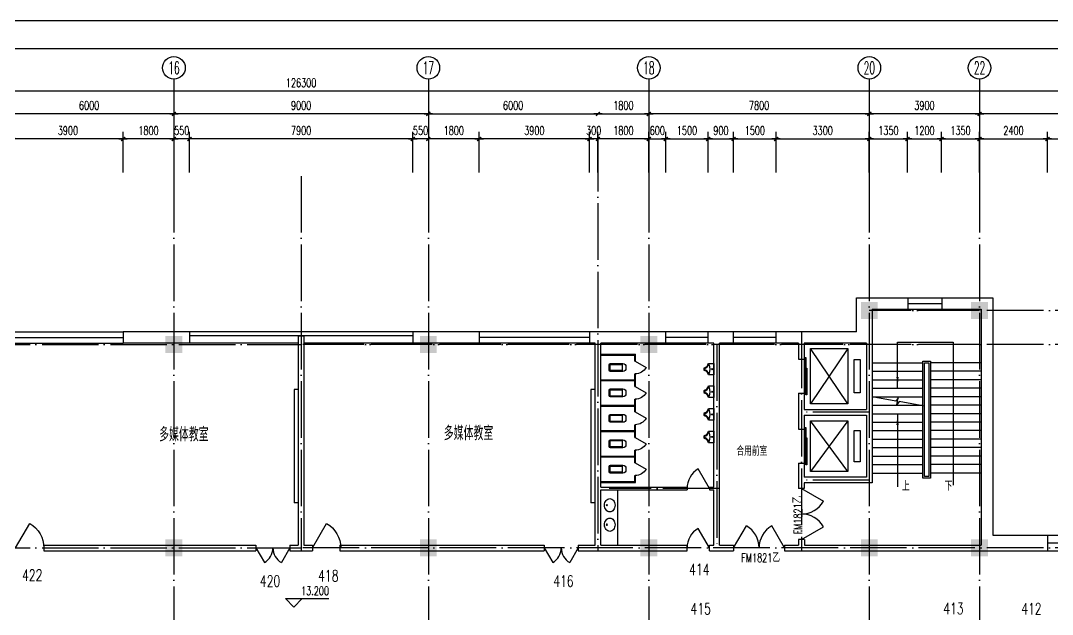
# Model space of a CAD drawing. Extents: x 165127 to 1058185, y 60808 to 144908.
# Drawn here: x 782672 to 819170, y 123903 to 144908 of the extents above; entities that cross this region are included whole.
import ezdxf
from ezdxf.enums import TextEntityAlignment as Align

# ---------------------------------------------------------------- set-up
doc = ezdxf.new("R2010")
doc.units = 0
doc.header["$LTSCALE"] = 1000
doc.linetypes.add('DOTE', pattern=[2.42, 2, -0.2, 0.02, -0.2])
doc.layers.get('0').update_dxf_attribs({"linetype": 'CONTINUOUS'})
doc.layers.get('DEFPOINTS').update_dxf_attribs({"linetype": 'CONTINUOUS'})
for name, color, linetype in [('AXIS', 3, 'CONTINUOUS'), ('AXIS_TEXT', 7, 'CONTINUOUS'), ('COLUMN', 7, 'CONTINUOUS'), ('DOTE', 1, 'DOTE'), ('LVTRY', 6, 'CONTINUOUS'), ('LVTRY_WINDOW', 7, 'CONTINUOUS'), ('PUB_DIM', 3, 'CONTINUOUS'), ('PUB_TEXT', 7, 'CONTINUOUS'), ('STAIR', 3, 'CONTINUOUS'), ('WALL', 255, 'CONTINUOUS'), ('WINDOW', 2, 'CONTINUOUS'), ('WINDOW_TEXT', 7, 'CONTINUOUS'), ('面积注记', 7, 'CONTINUOUS')]:
    doc.layers.add(name, color=color, linetype=linetype)
doc.styles.add('_HZTXT', font='romans.shx', dxfattribs={"width": 0.7, "bigfont": 'z.shx'})
doc.styles.add('COMPLEX', font='COMPLEX')
doc.styles.add('DIM_FONT', font='SIMPLEX.shx', dxfattribs={"width": 0.7})
doc.styles.add('SIMPLEX', font='SIMPLEX.SHX')
doc.dimstyles.new('AXIS', dxfattribs={"dimtxt": 300, "dimasz": 1, "dimexe": 250, "dimexo": 300, "dimgap": 150, "dimtad": 1, "dimdec": 0, "dimdsep": 46, "dimtxsty": 'DIM_FONT', "dimblk": '_DIMX', "dimcen": 2.5, "dimse1": 1, "dimse2": 1, "dimclrt": 7, "dimadec": 0, "dimazin": 0, "dimtfac": 1, "dimtdec": 0, "dimtix": 1, "dimtmove": 2, "dimatfit": 3, "dimldrblk": '_DIMX', "dimfxl": 1, "dimarcsym": 0})
doc.dimstyles.new('DIMA', dxfattribs={"dimtxt": 300, "dimasz": 1, "dimexe": 250, "dimexo": 300, "dimgap": 150, "dimtad": 1, "dimdec": 0, "dimdsep": 46, "dimtxsty": 'DIM_FONT', "dimblk": '_DIMX', "dimcen": 2.5, "dimse1": 1, "dimclrt": 7, "dimadec": 0, "dimazin": 0, "dimtfac": 1, "dimtdec": 0, "dimtix": 1, "dimtmove": 2, "dimatfit": 3, "dimldrblk": '_DIMX', "dimfxl": 1, "dimarcsym": 0})
doc.dimstyles.new('DIMB', dxfattribs={"dimtxt": 300, "dimasz": 1, "dimexe": 250, "dimexo": 300, "dimgap": 150, "dimtad": 1, "dimdec": 0, "dimdsep": 46, "dimtxsty": 'DIM_FONT', "dimblk": '_DIMX', "dimcen": 2.5, "dimse2": 1, "dimclrt": 7, "dimadec": 0, "dimazin": 0, "dimtfac": 1, "dimtdec": 0, "dimtix": 1, "dimtmove": 2, "dimatfit": 3, "dimldrblk": '_DIMX', "dimfxl": 1, "dimarcsym": 0})
doc.dimstyles.new('DIMN', dxfattribs={"dimtxt": 300, "dimasz": 1, "dimexe": 250, "dimexo": 300, "dimgap": 150, "dimtad": 1, "dimdec": 0, "dimdsep": 46, "dimtxsty": 'DIM_FONT', "dimblk": '_DIMX', "dimcen": 2.5, "dimclrt": 7, "dimadec": 0, "dimazin": 0, "dimtfac": 1, "dimtdec": 0, "dimtix": 1, "dimtmove": 2, "dimatfit": 3, "dimldrblk": '_DIMX', "dimfxl": 1, "dimarcsym": 0})

# ---------------------------------------------------------------- blocks, each defined once
blk = doc.blocks.new('_DBLK')
blk.add_line((-0.5, 0), (0, -0.866))
blk.add_arc((-0.5, 0), 1, 300, 0)
at = {"layer": 'WINDOW_TEXT', "style": 'SIMPLEX', "flags": 9}
blk.add_attdef('A', text='', height=1, dxfattribs=at).set_placement((0, 1.5), align=Align.MIDDLE)
blk = doc.blocks.new('_FZH')
blk.add_solid([(-0.5, -0.5), (0.5, -0.5), (-0.5, 0.5), (0.5, 0.5)])
blk = doc.blocks.new('_LV8')
for p, q in [((-205, 0), (205, 0)), ((-205, -191), (-205, 0)), ((205, 0), (205, -191))]:
    blk.add_line(p, q)
blk.add_circle((0, -60), 20)
for centre, radius, start, end in [((-243, -391), 203, 19.2639, 79.2894), ((-152, -175), 10, 114.1084, 248.1394), ((5, -526), 395, 66.6675, 114.1084), ((-243, -401), 233, 19.2639, 68.1394), ((0, -306), 54, 199.2639, 269.7777), ((0, -316), 24, 199.2639, 269.4998), ((0, -306), 54, 270.2223, 340.7361), ((0, -316), 24, 270.5002, 340.7361), ((243, -401), 233, 110.4941, 160.7361), ((243, -391), 203, 100.7106, 160.7361), ((158, -173), 10, 290.4941, 66.6675)]:
    blk.add_arc(centre, radius, start, end)
blk = doc.blocks.new('_LV6')
for p, q in [((-140, -340), (-140, -780)), ((-110, -340), (-110, -770)), ((100, -300), (-100, -300)), ((100, -330), (-100, -330)), ((110, -770), (110, -340)), ((140, -780), (140, -340)), ((140, -770), (-140, -770)), ((-30, -890), (30, -890))]:
    blk.add_line(p, q)
for centre, radius, start, end in [((-100, -340), 40, 90, 180), ((-100, -340), 10, 90, 180), ((100, -340), 40, 0, 90), ((100, -340), 10, 0, 90), ((-30, -780), 110, 180, 270), ((30, -780), 110, 270, 0)]:
    blk.add_arc(centre, radius, start, end)
blk = doc.blocks.new('_LV4')
blk.add_lwpolyline([(0, -520, 0.078966), (92, -505, 0.088152), (166, -466, 0.105269), (218, -403, 0.121685), (235, -335, 0.121685), (218, -267, 0.105269), (166, -204, 0.088152), (92, -165, 0.078966), (0, -150, 0.078966), (-92, -165, 0.088152), (-166, -204, 0.105269), (-218, -267, 0.121685), (-235, -335, 0.121685), (-218, -403, 0.105269), (-166, -466, 0.088152), (-92, -505, 0.078966)], format="xyb", close=True)
blk.add_circle((0, -230), 20)
blk = doc.blocks.new('_DBLK1')
for p, q in [((-0.5, 0), (-0.25, -0.433)), ((0.5, 0), (0.25, -0.433))]:
    blk.add_line(p, q)
for centre, start, end in [((-0.5, 0), 300, 0), ((0.5, 0), 180, 240)]:
    blk.add_arc(centre, 0.5, start, end)
at = {"layer": 'WINDOW_TEXT', "style": 'SIMPLEX', "flags": 9}
blk.add_attdef('A', text='', height=1, dxfattribs=at).set_placement((0, 1.5), align=Align.MIDDLE)
blk = doc.blocks.new('_LIFTD')
for points in [[(-0.548, -0.602), (-0.548, -0.774), (0.241, -0.774), (0.241, -0.602), (-0.548, -0.602)], [(-0.241, -0.784), (-0.241, -0.955), (0.548, -0.955), (0.548, -0.784), (-0.241, -0.784)]]:
    blk.add_lwpolyline(points)
blk = doc.blocks.new('A$C34131D43')
at = {"color": 243}
blk.add_line((0, 84100), (160900, 84100), dxfattribs=at)
at = {"color": 244}
blk.add_line((159900, 83100), (2500, 83100), dxfattribs=at)
blk = doc.blocks.new('_AXISO')
blk.add_circle((0, 0), 0.5)
at = {"layer": 'AXIS_TEXT', "style": 'COMPLEX', "width": 1.041667}
blk.add_attdef('A', text='', height=0.56, dxfattribs=at).set_placement((-0.25, -0.28), (0.25, -0.28), align=Align.FIT)
blk = doc.blocks.new('_DIMX')
blk.add_line((-150, 0), (150, 0))
at = {"const_width": 50}
blk.add_lwpolyline([(-70, -70), (70, 70)], dxfattribs=at)
blk = doc.blocks.new('*D891')
at = {"color": 0, "linetype": 'ByBlock'}
blk.add_line((629022, 141608), (621224, 141608), dxfattribs=at)
at = {"layer": 'DEFPOINTS', "color": 0, "linetype": 'ByBlock'}
for p in [(621223, 141608), (621223, 139408), (629023, 139408)]:
    blk.add_point(p, dxfattribs=at)
at = {"color": 0, "linetype": 'ByBlock', "rotation": 180}
blk.add_blockref('_DIMX', (621223, 141608), dxfattribs=at)
at = {"color": 0, "linetype": 'ByBlock'}
blk.add_blockref('_DIMX', (629023, 141608), dxfattribs=at)
at = {"color": 7, "linetype": 'ByBlock', "insert": (625123, 141908), "char_height": 300, "attachment_point": 5, "style": 'DIM_FONT'}
blk.add_mtext('7800', dxfattribs=at)
blk = doc.blocks.new('*D892')
at = {"color": 0, "linetype": 'ByBlock'}
blk.add_line((621222, 141608), (617324, 141608), dxfattribs=at)
at = {"layer": 'DEFPOINTS', "color": 0, "linetype": 'ByBlock'}
for p in [(617323, 141608), (617323, 139408), (621223, 139408)]:
    blk.add_point(p, dxfattribs=at)
at = {"color": 0, "linetype": 'ByBlock', "rotation": 180}
blk.add_blockref('_DIMX', (617323, 141608), dxfattribs=at)
at = {"color": 0, "linetype": 'ByBlock'}
blk.add_blockref('_DIMX', (621223, 141608), dxfattribs=at)
at = {"color": 7, "linetype": 'ByBlock', "insert": (619273, 141908), "char_height": 300, "attachment_point": 5, "style": 'DIM_FONT'}
blk.add_mtext('3900', dxfattribs=at)
blk = doc.blocks.new('*D893')
at = {"color": 0, "linetype": 'ByBlock'}
blk.add_line((617322, 141608), (609524, 141608), dxfattribs=at)
at = {"layer": 'DEFPOINTS', "color": 0, "linetype": 'ByBlock'}
for p in [(609523, 141608), (609523, 139408), (617323, 139408)]:
    blk.add_point(p, dxfattribs=at)
at = {"color": 0, "linetype": 'ByBlock', "rotation": 180}
blk.add_blockref('_DIMX', (609523, 141608), dxfattribs=at)
at = {"color": 0, "linetype": 'ByBlock'}
blk.add_blockref('_DIMX', (617323, 141608), dxfattribs=at)
at = {"color": 7, "linetype": 'ByBlock', "insert": (613423, 141908), "char_height": 300, "attachment_point": 5, "style": 'DIM_FONT'}
blk.add_mtext('7800', dxfattribs=at)
blk = doc.blocks.new('*D894')
at = {"color": 0, "linetype": 'ByBlock'}
blk.add_line((601722, 141608), (592724, 141608), dxfattribs=at)
at = {"layer": 'DEFPOINTS', "color": 0, "linetype": 'ByBlock'}
for p in [(592723, 141608), (592723, 139408), (601723, 139408)]:
    blk.add_point(p, dxfattribs=at)
at = {"color": 0, "linetype": 'ByBlock', "rotation": 180}
blk.add_blockref('_DIMX', (592723, 141608), dxfattribs=at)
at = {"color": 0, "linetype": 'ByBlock'}
blk.add_blockref('_DIMX', (601723, 141608), dxfattribs=at)
at = {"color": 7, "linetype": 'ByBlock', "insert": (597223, 141908), "char_height": 300, "attachment_point": 5, "style": 'DIM_FONT'}
blk.add_mtext('9000', dxfattribs=at)
blk = doc.blocks.new('*D895')
at = {"color": 0, "linetype": 'ByBlock'}
blk.add_line((592722, 141608), (586724, 141608), dxfattribs=at)
at = {"layer": 'DEFPOINTS', "color": 0, "linetype": 'ByBlock'}
for p in [(586723, 141608), (586723, 139408), (592723, 139408)]:
    blk.add_point(p, dxfattribs=at)
at = {"color": 0, "linetype": 'ByBlock', "rotation": 180}
blk.add_blockref('_DIMX', (586723, 141608), dxfattribs=at)
at = {"color": 0, "linetype": 'ByBlock'}
blk.add_blockref('_DIMX', (592723, 141608), dxfattribs=at)
at = {"color": 7, "linetype": 'ByBlock', "insert": (589723, 141908), "char_height": 300, "attachment_point": 5, "style": 'DIM_FONT'}
blk.add_mtext('6000', dxfattribs=at)
blk = doc.blocks.new('*D904')
at = {"color": 0, "linetype": 'ByBlock'}
for p, q in [((534073, 139708), (534073, 142658)), ((660372, 142408), (534074, 142408)), ((660373, 139708), (660373, 142658))]:
    blk.add_line(p, q, dxfattribs=at)
at = {"layer": 'DEFPOINTS', "color": 0, "linetype": 'ByBlock'}
for p in [(534073, 142408), (534073, 139408), (660373, 139408)]:
    blk.add_point(p, dxfattribs=at)
at = {"color": 0, "linetype": 'ByBlock', "rotation": 180}
blk.add_blockref('_DIMX', (534073, 142408), dxfattribs=at)
at = {"color": 0, "linetype": 'ByBlock'}
blk.add_blockref('_DIMX', (660373, 142408), dxfattribs=at)
at = {"color": 7, "linetype": 'ByBlock', "insert": (597223, 142708), "char_height": 300, "attachment_point": 5, "style": 'DIM_FONT'}
blk.add_mtext('126300', dxfattribs=at)
blk = doc.blocks.new('*D985')
at = {"color": 0, "linetype": 'ByBlock'}
blk.add_line((601724, 141608), (607722, 141608), dxfattribs=at)
at = {"layer": 'DEFPOINTS', "color": 0, "linetype": 'ByBlock'}
for p in [(607723, 141608), (601723, 139408), (607723, 139408)]:
    blk.add_point(p, dxfattribs=at)
at = {"color": 0, "linetype": 'ByBlock', "rotation": 180}
blk.add_blockref('_DIMX', (601723, 141608), dxfattribs=at)
at = {"color": 0, "linetype": 'ByBlock'}
blk.add_blockref('_DIMX', (607723, 141608), dxfattribs=at)
at = {"color": 7, "linetype": 'ByBlock', "insert": (604723, 141908), "char_height": 300, "attachment_point": 5, "style": 'DIM_FONT'}
blk.add_mtext('6000', dxfattribs=at)
blk = doc.blocks.new('*D986')
at = {"color": 0, "linetype": 'ByBlock'}
blk.add_line((607724, 141608), (609522, 141608), dxfattribs=at)
at = {"layer": 'DEFPOINTS', "color": 0, "linetype": 'ByBlock'}
for p in [(609523, 141608), (607723, 139408), (609523, 139408)]:
    blk.add_point(p, dxfattribs=at)
at = {"color": 0, "linetype": 'ByBlock', "rotation": 180}
blk.add_blockref('_DIMX', (607723, 141608), dxfattribs=at)
at = {"color": 0, "linetype": 'ByBlock'}
blk.add_blockref('_DIMX', (609523, 141608), dxfattribs=at)
at = {"color": 7, "linetype": 'ByBlock', "insert": (608623, 141908), "char_height": 300, "attachment_point": 5, "style": 'DIM_FONT'}
blk.add_mtext('1800', dxfattribs=at)
blk = doc.blocks.new('*D987')
at = {"color": 0, "linetype": 'ByBlock'}
for p, q in [((609523, 139530), (609523, 140971)), ((609522, 140721), (607724, 140721))]:
    blk.add_line(p, q, dxfattribs=at)
at = {"layer": 'DEFPOINTS', "color": 0, "linetype": 'ByBlock'}
for p in [(607723, 140721), (607723, 139230), (609523, 139230)]:
    blk.add_point(p, dxfattribs=at)
at = {"color": 0, "linetype": 'ByBlock', "rotation": 180}
blk.add_blockref('_DIMX', (607723, 140721), dxfattribs=at)
at = {"color": 0, "linetype": 'ByBlock'}
blk.add_blockref('_DIMX', (609523, 140721), dxfattribs=at)
at = {"color": 7, "linetype": 'ByBlock', "insert": (608623, 141021), "char_height": 300, "attachment_point": 5, "style": 'DIM_FONT'}
blk.add_mtext('1800', dxfattribs=at)
blk = doc.blocks.new('*D988')
at = {"color": 0, "linetype": 'ByBlock'}
for p, q in [((610123, 139530), (610123, 140971)), ((611623, 139530), (611623, 140971)), ((610124, 140721), (611622, 140721))]:
    blk.add_line(p, q, dxfattribs=at)
at = {"layer": 'DEFPOINTS', "color": 0, "linetype": 'ByBlock'}
for p in [(611623, 140721), (610123, 139230), (611623, 139230)]:
    blk.add_point(p, dxfattribs=at)
at = {"color": 0, "linetype": 'ByBlock', "rotation": 180}
blk.add_blockref('_DIMX', (610123, 140721), dxfattribs=at)
at = {"color": 0, "linetype": 'ByBlock'}
blk.add_blockref('_DIMX', (611623, 140721), dxfattribs=at)
at = {"color": 7, "linetype": 'ByBlock', "insert": (610873, 141021), "char_height": 300, "attachment_point": 5, "style": 'DIM_FONT'}
blk.add_mtext('1500', dxfattribs=at)
blk = doc.blocks.new('*D989')
at = {"color": 0, "linetype": 'ByBlock'}
for p, q in [((611623, 139530), (611623, 140971)), ((612523, 139530), (612523, 140971)), ((611624, 140721), (612522, 140721))]:
    blk.add_line(p, q, dxfattribs=at)
at = {"layer": 'DEFPOINTS', "color": 0, "linetype": 'ByBlock'}
for p in [(612523, 140721), (611623, 139230), (612523, 139230)]:
    blk.add_point(p, dxfattribs=at)
at = {"color": 0, "linetype": 'ByBlock', "rotation": 180}
blk.add_blockref('_DIMX', (611623, 140721), dxfattribs=at)
at = {"color": 0, "linetype": 'ByBlock'}
blk.add_blockref('_DIMX', (612523, 140721), dxfattribs=at)
at = {"color": 7, "linetype": 'ByBlock', "insert": (612073, 141021), "char_height": 300, "attachment_point": 5, "style": 'DIM_FONT'}
blk.add_mtext('900', dxfattribs=at)
blk = doc.blocks.new('*D990')
at = {"color": 0, "linetype": 'ByBlock'}
for p, q in [((612523, 139530), (612523, 140971)), ((614023, 139530), (614023, 140971)), ((612524, 140721), (614022, 140721))]:
    blk.add_line(p, q, dxfattribs=at)
at = {"layer": 'DEFPOINTS', "color": 0, "linetype": 'ByBlock'}
for p in [(614023, 140721), (612523, 139230), (614023, 139230)]:
    blk.add_point(p, dxfattribs=at)
at = {"color": 0, "linetype": 'ByBlock', "rotation": 180}
blk.add_blockref('_DIMX', (612523, 140721), dxfattribs=at)
at = {"color": 0, "linetype": 'ByBlock'}
blk.add_blockref('_DIMX', (614023, 140721), dxfattribs=at)
at = {"color": 7, "linetype": 'ByBlock', "insert": (613273, 141021), "char_height": 300, "attachment_point": 5, "style": 'DIM_FONT'}
blk.add_mtext('1500', dxfattribs=at)
blk = doc.blocks.new('*D991')
at = {"color": 0, "linetype": 'ByBlock'}
for p, q in [((614023, 139530), (614023, 140971)), ((617323, 139530), (617323, 140971)), ((614024, 140721), (617322, 140721))]:
    blk.add_line(p, q, dxfattribs=at)
at = {"layer": 'DEFPOINTS', "color": 0, "linetype": 'ByBlock'}
for p in [(617323, 140721), (614023, 139230), (617323, 139230)]:
    blk.add_point(p, dxfattribs=at)
at = {"color": 0, "linetype": 'ByBlock', "rotation": 180}
blk.add_blockref('_DIMX', (614023, 140721), dxfattribs=at)
at = {"color": 0, "linetype": 'ByBlock'}
blk.add_blockref('_DIMX', (617323, 140721), dxfattribs=at)
at = {"color": 7, "linetype": 'ByBlock', "insert": (615673, 141021), "char_height": 300, "attachment_point": 5, "style": 'DIM_FONT'}
blk.add_mtext('3300', dxfattribs=at)
blk = doc.blocks.new('*D992')
at = {"color": 0, "linetype": 'ByBlock'}
for p, q in [((617323, 139530), (617323, 140971)), ((618673, 139530), (618673, 140971)), ((617324, 140721), (618672, 140721))]:
    blk.add_line(p, q, dxfattribs=at)
at = {"layer": 'DEFPOINTS', "color": 0, "linetype": 'ByBlock'}
for p in [(618673, 140721), (617323, 139230), (618673, 139230)]:
    blk.add_point(p, dxfattribs=at)
at = {"color": 0, "linetype": 'ByBlock', "rotation": 180}
blk.add_blockref('_DIMX', (617323, 140721), dxfattribs=at)
at = {"color": 0, "linetype": 'ByBlock'}
blk.add_blockref('_DIMX', (618673, 140721), dxfattribs=at)
at = {"color": 7, "linetype": 'ByBlock', "insert": (617998, 141021), "char_height": 300, "attachment_point": 5, "style": 'DIM_FONT'}
blk.add_mtext('1350', dxfattribs=at)
blk = doc.blocks.new('*D993')
at = {"color": 0, "linetype": 'ByBlock'}
for p, q in [((618673, 139530), (618673, 140971)), ((619873, 139530), (619873, 140971)), ((618674, 140721), (619872, 140721))]:
    blk.add_line(p, q, dxfattribs=at)
at = {"layer": 'DEFPOINTS', "color": 0, "linetype": 'ByBlock'}
for p in [(619873, 140721), (618673, 139230), (619873, 139230)]:
    blk.add_point(p, dxfattribs=at)
at = {"color": 0, "linetype": 'ByBlock', "rotation": 180}
blk.add_blockref('_DIMX', (618673, 140721), dxfattribs=at)
at = {"color": 0, "linetype": 'ByBlock'}
blk.add_blockref('_DIMX', (619873, 140721), dxfattribs=at)
at = {"color": 7, "linetype": 'ByBlock', "insert": (619273, 141021), "char_height": 300, "attachment_point": 5, "style": 'DIM_FONT'}
blk.add_mtext('1200', dxfattribs=at)
blk = doc.blocks.new('*D994')
at = {"color": 0, "linetype": 'ByBlock'}
for p, q in [((619873, 139530), (619873, 140971)), ((621223, 139530), (621223, 140971)), ((619874, 140721), (621222, 140721))]:
    blk.add_line(p, q, dxfattribs=at)
at = {"layer": 'DEFPOINTS', "color": 0, "linetype": 'ByBlock'}
for p in [(621223, 140721), (619873, 139230), (621223, 139230)]:
    blk.add_point(p, dxfattribs=at)
at = {"color": 0, "linetype": 'ByBlock', "rotation": 180}
blk.add_blockref('_DIMX', (619873, 140721), dxfattribs=at)
at = {"color": 0, "linetype": 'ByBlock'}
blk.add_blockref('_DIMX', (621223, 140721), dxfattribs=at)
at = {"color": 7, "linetype": 'ByBlock', "insert": (620548, 141021), "char_height": 300, "attachment_point": 5, "style": 'DIM_FONT'}
blk.add_mtext('1350', dxfattribs=at)
blk = doc.blocks.new('*D995')
at = {"color": 0, "linetype": 'ByBlock'}
for p, q in [((621223, 139530), (621223, 140971)), ((623623, 139530), (623623, 140971)), ((621224, 140721), (623622, 140721))]:
    blk.add_line(p, q, dxfattribs=at)
at = {"layer": 'DEFPOINTS', "color": 0, "linetype": 'ByBlock'}
for p in [(623623, 140721), (621223, 139230), (623623, 139230)]:
    blk.add_point(p, dxfattribs=at)
at = {"color": 0, "linetype": 'ByBlock', "rotation": 180}
blk.add_blockref('_DIMX', (621223, 140721), dxfattribs=at)
at = {"color": 0, "linetype": 'ByBlock'}
blk.add_blockref('_DIMX', (623623, 140721), dxfattribs=at)
at = {"color": 7, "linetype": 'ByBlock', "insert": (622423, 141021), "char_height": 300, "attachment_point": 5, "style": 'DIM_FONT'}
blk.add_mtext('2400', dxfattribs=at)
blk = doc.blocks.new('*D996')
at = {"color": 0, "linetype": 'ByBlock'}
for p, q in [((623623, 139530), (623623, 140971)), ((627823, 139530), (627823, 140971)), ((623624, 140721), (627822, 140721))]:
    blk.add_line(p, q, dxfattribs=at)
at = {"layer": 'DEFPOINTS', "color": 0, "linetype": 'ByBlock'}
for p in [(627823, 140721), (623623, 139230), (627823, 139230)]:
    blk.add_point(p, dxfattribs=at)
at = {"color": 0, "linetype": 'ByBlock', "rotation": 180}
blk.add_blockref('_DIMX', (623623, 140721), dxfattribs=at)
at = {"color": 0, "linetype": 'ByBlock'}
blk.add_blockref('_DIMX', (627823, 140721), dxfattribs=at)
at = {"color": 7, "linetype": 'ByBlock', "insert": (625723, 141021), "char_height": 300, "attachment_point": 5, "style": 'DIM_FONT'}
blk.add_mtext('4200', dxfattribs=at)
blk = doc.blocks.new('*D1016')
at = {"color": 0, "linetype": 'ByBlock'}
for p, q in [((609522, 140721), (609521, 140721)), ((609523, 140721), (610123, 140721)), ((610124, 140721), (610125, 140721))]:
    blk.add_line(p, q, dxfattribs=at)
at = {"layer": 'DEFPOINTS', "color": 0, "linetype": 'ByBlock'}
for p in [(610123, 140721), (609523, 139230), (610123, 139230)]:
    blk.add_point(p, dxfattribs=at)
at = {"color": 0, "linetype": 'ByBlock'}
blk.add_blockref('_DIMX', (609523, 140721), dxfattribs=at)
at = {"color": 0, "linetype": 'ByBlock', "rotation": 180}
blk.add_blockref('_DIMX', (610123, 140721), dxfattribs=at)
at = {"color": 7, "linetype": 'ByBlock', "insert": (609823, 141021), "char_height": 300, "attachment_point": 5, "style": 'DIM_FONT'}
blk.add_mtext('600', dxfattribs=at)
blk = doc.blocks.new('*D1018')
at = {"color": 0, "linetype": 'ByBlock'}
for p, q in [((607423, 139530), (607423, 140971)), ((607723, 139530), (607723, 140971)), ((607422, 140721), (607421, 140721)), ((607723, 140721), (607423, 140721)), ((607724, 140721), (607725, 140721))]:
    blk.add_line(p, q, dxfattribs=at)
at = {"layer": 'DEFPOINTS', "color": 0, "linetype": 'ByBlock'}
for p in [(607423, 140721), (607423, 139230), (607723, 139230)]:
    blk.add_point(p, dxfattribs=at)
at = {"color": 0, "linetype": 'ByBlock'}
blk.add_blockref('_DIMX', (607423, 140721), dxfattribs=at)
at = {"color": 0, "linetype": 'ByBlock', "rotation": 180}
blk.add_blockref('_DIMX', (607723, 140721), dxfattribs=at)
at = {"color": 7, "linetype": 'ByBlock', "insert": (607573, 141021), "char_height": 300, "attachment_point": 5, "style": 'DIM_FONT'}
blk.add_mtext('300', dxfattribs=at)
blk = doc.blocks.new('_WBLK')
for p, q in [((-0.5, 0.5), (0.5, 0.5)), ((-0.5, 0), (0.5, 0)), ((-0.5, -0.5), (0.5, -0.5))]:
    blk.add_line(p, q)
at = {"layer": 'WINDOW_TEXT', "style": 'SIMPLEX', "flags": 9}
blk.add_attdef('A', text='', height=1, dxfattribs=at).set_placement((0, 1.5), align=Align.MIDDLE)
blk = doc.blocks.new('_ARROW')
blk.add_solid([(0, 0), (-1, 0.1), (-1, -0.1)])
blk = doc.blocks.new('*D1177')
at = {"color": 0, "linetype": 'ByBlock'}
for p, q in [((587023, 139530), (587023, 140971)), ((590923, 139530), (590923, 140971)), ((590922, 140721), (587024, 140721))]:
    blk.add_line(p, q, dxfattribs=at)
at = {"layer": 'DEFPOINTS', "color": 0, "linetype": 'ByBlock'}
for p in [(587023, 140721), (587023, 139230), (590923, 139230)]:
    blk.add_point(p, dxfattribs=at)
at = {"color": 0, "linetype": 'ByBlock', "rotation": 180}
blk.add_blockref('_DIMX', (587023, 140721), dxfattribs=at)
at = {"color": 0, "linetype": 'ByBlock'}
blk.add_blockref('_DIMX', (590923, 140721), dxfattribs=at)
at = {"color": 7, "linetype": 'ByBlock', "insert": (588973, 141021), "char_height": 300, "attachment_point": 5, "style": 'DIM_FONT'}
blk.add_mtext('3900', dxfattribs=at)
blk = doc.blocks.new('*D1178')
at = {"color": 0, "linetype": 'ByBlock'}
for p, q in [((590923, 139530), (590923, 140971)), ((592722, 140721), (590924, 140721))]:
    blk.add_line(p, q, dxfattribs=at)
at = {"layer": 'DEFPOINTS', "color": 0, "linetype": 'ByBlock'}
for p in [(590923, 140721), (590923, 139230), (592723, 139230)]:
    blk.add_point(p, dxfattribs=at)
at = {"color": 0, "linetype": 'ByBlock', "rotation": 180}
blk.add_blockref('_DIMX', (590923, 140721), dxfattribs=at)
at = {"color": 0, "linetype": 'ByBlock'}
blk.add_blockref('_DIMX', (592723, 140721), dxfattribs=at)
at = {"color": 7, "linetype": 'ByBlock', "insert": (591823, 141021), "char_height": 300, "attachment_point": 5, "style": 'DIM_FONT'}
blk.add_mtext('1800', dxfattribs=at)
blk = doc.blocks.new('*D1179')
at = {"color": 0, "linetype": 'ByBlock'}
for p, q in [((593273, 139530), (593273, 140971)), ((592722, 140721), (592721, 140721)), ((593273, 140721), (592723, 140721)), ((593274, 140721), (593275, 140721))]:
    blk.add_line(p, q, dxfattribs=at)
at = {"layer": 'DEFPOINTS', "color": 0, "linetype": 'ByBlock'}
for p in [(592723, 140721), (592723, 139230), (593273, 139230)]:
    blk.add_point(p, dxfattribs=at)
at = {"color": 0, "linetype": 'ByBlock'}
blk.add_blockref('_DIMX', (592723, 140721), dxfattribs=at)
at = {"color": 0, "linetype": 'ByBlock', "rotation": 180}
blk.add_blockref('_DIMX', (593273, 140721), dxfattribs=at)
at = {"color": 7, "linetype": 'ByBlock', "insert": (592998, 141021), "char_height": 300, "attachment_point": 5, "style": 'DIM_FONT'}
blk.add_mtext('550', dxfattribs=at)
blk = doc.blocks.new('*D1180')
at = {"color": 0, "linetype": 'ByBlock'}
for p, q in [((593273, 139530), (593273, 140971)), ((601173, 139530), (601173, 140971)), ((601172, 140721), (593274, 140721))]:
    blk.add_line(p, q, dxfattribs=at)
at = {"layer": 'DEFPOINTS', "color": 0, "linetype": 'ByBlock'}
for p in [(593273, 140721), (593273, 139230), (601173, 139230)]:
    blk.add_point(p, dxfattribs=at)
at = {"color": 0, "linetype": 'ByBlock', "rotation": 180.0000000000002}
blk.add_blockref('_DIMX', (593273, 140721), dxfattribs=at)
at = {"color": 0, "linetype": 'ByBlock'}
blk.add_blockref('_DIMX', (601173, 140721), dxfattribs=at)
at = {"color": 7, "linetype": 'ByBlock', "insert": (597223, 141021), "char_height": 300, "attachment_point": 5, "style": 'DIM_FONT'}
blk.add_mtext('7900', dxfattribs=at)
blk = doc.blocks.new('*D1181')
at = {"color": 0, "linetype": 'ByBlock'}
for p, q in [((601173, 139530), (601173, 140971)), ((601172, 140721), (601171, 140721)), ((601723, 140721), (601173, 140721)), ((601724, 140721), (601725, 140721))]:
    blk.add_line(p, q, dxfattribs=at)
at = {"layer": 'DEFPOINTS', "color": 0, "linetype": 'ByBlock'}
for p in [(601173, 140721), (601173, 139230), (601723, 139230)]:
    blk.add_point(p, dxfattribs=at)
at = {"color": 0, "linetype": 'ByBlock'}
blk.add_blockref('_DIMX', (601173, 140721), dxfattribs=at)
at = {"color": 0, "linetype": 'ByBlock', "rotation": 180}
blk.add_blockref('_DIMX', (601723, 140721), dxfattribs=at)
at = {"color": 7, "linetype": 'ByBlock', "insert": (601448, 141021), "char_height": 300, "attachment_point": 5, "style": 'DIM_FONT'}
blk.add_mtext('550', dxfattribs=at)
blk = doc.blocks.new('*D1182')
at = {"color": 0, "linetype": 'ByBlock'}
for p, q in [((603523, 139530), (603523, 140971)), ((603522, 140721), (601724, 140721))]:
    blk.add_line(p, q, dxfattribs=at)
at = {"layer": 'DEFPOINTS', "color": 0, "linetype": 'ByBlock'}
for p in [(601723, 140721), (601723, 139230), (603523, 139230)]:
    blk.add_point(p, dxfattribs=at)
at = {"color": 0, "linetype": 'ByBlock', "rotation": 180}
blk.add_blockref('_DIMX', (601723, 140721), dxfattribs=at)
at = {"color": 0, "linetype": 'ByBlock'}
blk.add_blockref('_DIMX', (603523, 140721), dxfattribs=at)
at = {"color": 7, "linetype": 'ByBlock', "insert": (602623, 141021), "char_height": 300, "attachment_point": 5, "style": 'DIM_FONT'}
blk.add_mtext('1800', dxfattribs=at)
blk = doc.blocks.new('*D1183')
at = {"color": 0, "linetype": 'ByBlock'}
for p, q in [((603523, 139530), (603523, 140971)), ((607423, 139530), (607423, 140971)), ((607422, 140721), (603524, 140721))]:
    blk.add_line(p, q, dxfattribs=at)
at = {"layer": 'DEFPOINTS', "color": 0, "linetype": 'ByBlock'}
for p in [(603523, 140721), (603523, 139230), (607423, 139230)]:
    blk.add_point(p, dxfattribs=at)
at = {"color": 0, "linetype": 'ByBlock', "rotation": 180}
blk.add_blockref('_DIMX', (603523, 140721), dxfattribs=at)
at = {"color": 0, "linetype": 'ByBlock'}
blk.add_blockref('_DIMX', (607423, 140721), dxfattribs=at)
at = {"color": 7, "linetype": 'ByBlock', "insert": (605473, 141021), "char_height": 300, "attachment_point": 5, "style": 'DIM_FONT'}
blk.add_mtext('3900', dxfattribs=at)

msp = doc.modelspace()

# ---------------------------------------------------------------- linework, layer by layer
at = {"layer": 'AXIS'}
for p, q in [((788095.3, 142836.6), (788095.3, 139407.6)), ((797095.3, 142836.6), (797095.3, 139407.6)), ((804895.3, 142836.6), (804895.3, 139407.6)), ((812695.3, 142836.6), (812695.3, 139407.6)), ((816595.3, 142836.6), (816595.3, 139407.6))]:
    msp.add_line(p, q, dxfattribs=at)
at = {"layer": 'DOTE'}
for p, q in [((803095.3, 140865.6), (803095.3, 126153.1)), ((788095.3, 139407.6), (788095.3, 71351.8)), ((792595.3, 139407.6), (792595.3, 126153.1)), ((797095.3, 139407.6), (797095.3, 71351.8)), ((804895.3, 139407.6), (804895.3, 71351.8)), ((812695.3, 139407.6), (812695.3, 71084.4)), ((816595.3, 139407.6), (816595.3, 71084.4)), ((816595.3, 134653.1), (812695.3, 134653.1)), ((859991.9, 134653.1), (812695.3, 134653.1)), ((810295.3, 133903.1), (810295.3, 126153.1)), ((725348.7, 133453.1), (792595.3, 133453.1)), ((816595.3, 133453.1), (792595.3, 133453.1)), ((859991.9, 133453.1), (792595.3, 133453.1)), ((807295.3, 133453.1), (807295.3, 126253.1)), ((812695.3, 131053.1), (810295.3, 131053.1)), ((812695.3, 128653.1), (810295.3, 128653.1)), ((807395.3, 128353.1), (803495.3, 128353.1)), ((725348.7, 126253.1), (792595.3, 126253.1)), ((859991.9, 126253.1), (792595.3, 126253.1))]:
    msp.add_line(p, q, dxfattribs=at)
at = {"layer": 'LVTRY'}
for p, q in [((803195.3, 133103.1), (804425.3, 133103.1)), ((803195.3, 133073.1), (804395.3, 133073.1)), ((804395.3, 132863.1), (804395.3, 133073.1)), ((804395.3, 132863.1), (804425.3, 132863.1)), ((804425.3, 132863.1), (804425.3, 133103.1)), ((803195.3, 132203.1), (804395.3, 132203.1)), ((803195.3, 132173.1), (804395.3, 132173.1)), ((804395.3, 132413.1), (804425.3, 132413.1)), ((804395.3, 132203.1), (804395.3, 132413.1)), ((804395.3, 131963.1), (804395.3, 132173.1)), ((804425.3, 131963.1), (804425.3, 132413.1)), ((804395.3, 131963.1), (804425.3, 131963.1)), ((804395.3, 131303.1), (804395.3, 131513.1)), ((804395.3, 131513.1), (804425.3, 131513.1)), ((804425.3, 131063.1), (804425.3, 131513.1)), ((803195.3, 131303.1), (804395.3, 131303.1)), ((803195.3, 131273.1), (804395.3, 131273.1)), ((804395.3, 131063.1), (804395.3, 131273.1)), ((804395.3, 131063.1), (804425.3, 131063.1)), ((803195.3, 130403.1), (804395.3, 130403.1)), ((803195.3, 130373.1), (804395.3, 130373.1)), ((804395.3, 130403.1), (804395.3, 130613.1)), ((804395.3, 130613.1), (804425.3, 130613.1)), ((804395.3, 130163.1), (804395.3, 130373.1)), ((804425.3, 130403.1), (804425.3, 130613.1)), ((804425.3, 130163.1), (804425.3, 130613.1)), ((804395.3, 130163.1), (804425.3, 130163.1)), ((804395.3, 129503.1), (804395.3, 129713.1)), ((804395.3, 129713.1), (804425.3, 129713.1)), ((804425.3, 129503.1), (804425.3, 129713.1)), ((804425.3, 129263.1), (804425.3, 129713.1)), ((803195.3, 129503.1), (804395.3, 129503.1)), ((803195.3, 129473.1), (804395.3, 129473.1)), ((804395.3, 129263.1), (804395.3, 129473.1)), ((804395.3, 129263.1), (804425.3, 129263.1)), ((803195.3, 128603.1), (804395.3, 128603.1)), ((803195.3, 128573.1), (804425.3, 128573.1)), ((804395.3, 128603.1), (804395.3, 128813.1)), ((804395.3, 128813.1), (804425.3, 128813.1)), ((804425.3, 128573.1), (804425.3, 128813.1)), ((803795.3, 126353.1), (803795.3, 128303.1))]:
    msp.add_line(p, q, dxfattribs=at)
at = {"layer": 'PUB_DIM'}
for p, q in [((792036.2, 124459.8), (792636.2, 124459.8)), ((792336.2, 124159.8), (792036.2, 124459.8)), ((792636.2, 124459.8), (792336.2, 124159.8)), ((792336.2, 124459.8), (793570.1, 124459.8))]:
    msp.add_line(p, q, dxfattribs=at)
for points in [[(813692.5, 131903.1), (813692.5, 133528.4), (815657.3, 133528.4), (815657.3, 128476.1)], [(813692.5, 131003.1), (813692.5, 128419.4)]]:
    msp.add_lwpolyline(points, dxfattribs=at)
at = {"layer": 'STAIR'}
for p, q in [((810615.3, 133303.1), (811935.3, 133303.1)), ((811935.3, 133303.1), (810615.3, 131353.1)), ((811935.3, 131353.1), (810615.3, 133303.1)), ((810615.3, 131353.1), (810615.3, 133303.1)), ((811935.3, 133303.1), (811935.3, 131353.1)), ((810395.3, 132928.1), (810395.3, 131728.1)), ((812155.3, 131740.6), (812155.3, 132915.6)), ((812155.3, 132915.6), (812375.3, 132915.6)), ((812375.3, 132915.6), (812375.3, 131740.6)), ((814587.5, 128724.9), (814587.5, 132863.1)), ((814587.5, 132863.1), (814857.5, 132863.1)), ((814857.5, 132863.1), (814857.5, 128724.9)), ((812797.5, 132803.1), (814587.5, 132803.1)), ((812797.5, 132503.1), (814587.5, 132503.1)), ((814647.5, 128784.9), (814647.5, 132803.1)), ((814647.5, 132803.1), (814797.5, 132803.1)), ((814797.5, 132803.1), (814797.5, 128784.9)), ((816647.5, 132803.1), (814857.5, 132803.1)), ((816647.5, 132503.1), (814857.5, 132503.1)), ((812797.5, 132203.1), (814587.5, 132203.1)), ((816647.5, 132203.1), (814857.5, 132203.1)), ((812797.5, 131903.1), (814587.5, 131903.1)), ((816647.5, 131903.1), (814857.5, 131903.1)), ((812375.3, 131740.6), (812155.3, 131740.6)), ((813632.4, 131450.1), (812795.3, 131600.6)), ((812797.5, 131603.1), (814587.5, 131603.1)), ((813712.6, 131557.6), (813632.4, 131450.1)), ((813670.2, 131321.4), (813712.6, 131557.6)), ((813750.5, 131428.9), (813670.2, 131321.4)), ((814647.5, 131267.6), (813750.5, 131428.9)), ((816647.5, 131603.1), (814857.5, 131603.1)), ((811935.3, 131353.1), (810615.3, 131353.1)), ((812797.5, 131303.1), (814587.5, 131303.1)), ((816647.5, 131303.1), (814857.5, 131303.1)), ((811935.3, 130753.1), (810615.3, 128953.1)), ((811935.3, 128953.1), (810615.3, 130753.1)), ((810615.3, 128953.1), (810615.3, 130753.1)), ((810615.3, 130753.1), (811935.3, 130753.1)), ((811935.3, 130753.1), (811935.3, 128953.1)), ((812797.5, 131003.1), (814587.5, 131003.1)), ((812797.5, 130703.1), (814587.5, 130703.1)), ((816647.5, 131003.1), (814857.5, 131003.1)), ((816647.5, 130703.1), (814857.5, 130703.1)), ((810395.3, 130453.1), (810395.3, 129253.1)), ((812155.3, 129303.1), (812155.3, 130403.1)), ((812155.3, 130403.1), (812375.3, 130403.1)), ((812375.3, 130403.1), (812375.3, 129303.1)), ((812797.5, 130403.1), (814587.5, 130403.1)), ((816647.5, 130403.1), (814857.5, 130403.1)), ((812797.5, 130103.1), (814587.5, 130103.1)), ((816647.5, 130103.1), (814857.5, 130103.1)), ((812797.5, 129803.1), (814587.5, 129803.1)), ((816647.5, 129803.1), (814857.5, 129803.1)), ((812375.3, 129303.1), (812155.3, 129303.1)), ((812797.5, 129503.1), (814587.5, 129503.1)), ((812797.5, 129203.1), (814587.5, 129203.1)), ((816647.5, 129503.1), (814857.5, 129503.1)), ((816647.5, 129203.1), (814857.5, 129203.1)), ((811935.3, 128953.1), (810615.3, 128953.1)), ((812797.5, 128903.1), (814587.5, 128903.1)), ((816647.5, 128903.1), (814857.5, 128903.1)), ((814857.5, 128724.9), (814587.5, 128724.9)), ((814797.5, 128784.9), (814647.5, 128784.9))]:
    msp.add_line(p, q, dxfattribs=at)
at = {"layer": 'WALL'}
for p, q in [((812245.3, 133903.1), (812245.3, 135103.1)), ((812245.3, 135103.1), (814054.9, 135103.1)), ((814054.9, 135103.1), (814054.9, 134703.1)), ((815254.9, 135103.1), (817064.5, 135103.1)), ((815254.9, 135103.1), (815254.9, 134703.1)), ((817064.5, 135103.1), (817064.5, 126703.1)), ((812795.3, 134703.1), (812795.3, 128553.1)), ((812795.3, 134703.1), (814054.9, 134703.1)), ((815254.9, 134703.1), (816647.5, 134703.1)), ((816647.5, 134703.1), (816647.5, 126353.1)), ((786295.3, 133903.1), (786295.3, 133503.1)), ((788645.3, 133903.1), (786295.3, 133903.1)), ((788645.3, 133903.1), (788645.3, 133503.1)), ((792495.3, 133753.1), (792495.3, 126353.1)), ((792495.3, 133753.1), (792695.3, 133753.1)), ((792695.3, 133753.1), (792695.3, 126353.1)), ((796545.3, 133903.1), (796545.3, 133503.1)), ((798895.3, 133903.1), (796545.3, 133903.1)), ((798895.3, 133903.1), (798895.3, 133503.1)), ((805495.3, 133903.1), (802795.3, 133903.1)), ((802795.3, 133903.1), (802795.3, 133503.1)), ((805495.3, 133503.1), (805495.3, 133903.1)), ((806995.3, 133503.1), (806995.3, 133903.1)), ((807895.3, 133903.1), (806995.3, 133903.1)), ((807895.3, 133503.1), (807895.3, 133903.1)), ((812245.3, 133903.1), (809395.3, 133903.1)), ((809395.3, 133503.1), (809395.3, 133903.1)), ((788645.3, 133503.1), (786295.3, 133503.1)), ((798895.3, 133503.1), (796545.3, 133503.1)), ((802995.3, 133503.1), (802795.3, 133503.1)), ((802995.3, 126353.1), (802995.3, 133503.1)), ((803195.3, 128403.1), (803195.3, 133503.1)), ((805495.3, 133503.1), (803195.3, 133503.1)), ((807195.3, 133503.1), (806995.3, 133503.1)), ((807195.3, 128403.1), (807195.3, 133503.1)), ((807395.3, 126353.1), (807395.3, 133503.1)), ((807895.3, 133503.1), (807395.3, 133503.1)), ((810195.3, 133503.1), (809395.3, 133503.1)), ((810195.3, 133503.1), (810195.3, 132928.1)), ((812595.3, 133503.1), (810395.3, 133503.1)), ((810395.3, 133503.1), (810395.3, 132928.1)), ((812595.3, 133503.1), (812595.3, 131153.1)), ((810195.3, 132928.1), (810395.3, 132928.1)), ((810195.3, 131728.1), (810195.3, 130453.1)), ((810195.3, 131728.1), (810395.3, 131728.1)), ((810395.3, 131728.1), (810395.3, 131153.1)), ((810395.3, 131153.1), (812595.3, 131153.1)), ((810395.3, 130953.1), (810395.3, 130453.1)), ((810395.3, 130953.1), (812595.3, 130953.1)), ((812595.3, 130953.1), (812595.3, 128753.1)), ((810195.3, 130453.1), (810395.3, 130453.1)), ((810195.3, 129253.1), (810195.3, 128353.1)), ((810195.3, 129253.1), (810395.3, 129253.1)), ((810395.3, 129253.1), (810395.3, 128753.1)), ((812595.3, 128753.1), (810395.3, 128753.1)), ((810395.3, 128553.1), (810395.3, 128353.1)), ((812795.3, 128553.1), (810395.3, 128553.1)), ((803195.3, 128403.1), (806245.3, 128403.1)), ((803195.3, 126353.1), (803195.3, 128303.1)), ((803195.3, 128303.1), (806245.3, 128303.1)), ((806245.3, 128403.1), (806245.3, 128303.1)), ((807045.3, 128403.1), (807045.3, 128303.1)), ((807045.3, 128403.1), (807195.3, 128403.1)), ((807045.3, 128303.1), (807195.3, 128303.1)), ((807195.3, 126353.1), (807195.3, 128303.1)), ((810395.3, 128353.1), (810195.3, 128353.1)), ((817064.5, 126703.1), (818995.3, 126703.1)), ((818995.3, 126704.3), (818995.3, 126153.1)), ((783495.3, 126353.1), (783495.3, 126153.1)), ((783495.3, 126353.1), (790995.3, 126353.1)), ((790995.3, 126353.1), (790995.3, 126153.1)), ((792195.3, 126353.1), (792195.3, 126153.1)), ((792195.3, 126353.1), (792495.3, 126353.1)), ((792695.3, 126353.1), (792995.3, 126353.1)), ((792995.3, 126353.1), (792995.3, 126153.1)), ((793965.3, 126353.1), (793965.3, 126153.1)), ((793965.3, 126353.1), (801195.3, 126353.1)), ((801195.3, 126353.1), (801195.3, 126153.1)), ((802395.3, 126353.1), (802395.3, 126153.1)), ((802395.3, 126353.1), (802995.3, 126353.1)), ((803195.3, 126353.1), (806245.3, 126353.1)), ((806245.3, 126153.1), (806245.3, 126353.1)), ((807045.3, 126153.1), (807045.3, 126353.1)), ((807045.3, 126353.1), (807195.3, 126353.1)), ((807395.3, 126353.1), (807895.3, 126353.1)), ((807895.3, 126353.1), (807895.3, 126153.1)), ((809695.3, 126353.1), (809695.3, 126153.1)), ((809695.3, 126353.1), (810195.3, 126353.1)), ((810395.3, 126553.1), (810195.3, 126553.1)), ((810195.3, 126553.1), (810195.3, 126353.1)), ((810397.5, 126553.1), (810397.5, 126353.1)), ((810397.5, 126353.1), (816647.5, 126353.1)), ((783495.3, 126153.1), (790995.3, 126153.1)), ((792195.3, 126153.1), (792995.3, 126153.1)), ((793965.3, 126153.1), (801195.3, 126153.1)), ((802395.3, 126153.1), (802995.3, 126153.1)), ((802995.3, 126153.1), (806245.3, 126153.1)), ((807045.3, 126153.1), (807895.3, 126153.1)), ((809695.3, 126153.1), (818995.3, 126153.1))]:
    msp.add_line(p, q, dxfattribs=at)
at = {"layer": 'WINDOW'}
for p, q in [((796545.3, 133903.1), (788645.3, 133903.1)), ((796545.3, 133753.1), (788645.3, 133753.1)), ((792495.3, 133502), (788645.3, 133502)), ((796545.3, 133502), (792695.3, 133502)), ((792345.3, 131853.1), (792345.3, 127853.1)), ((792495.3, 131853.1), (792345.3, 131853.1)), ((802845.3, 131853.1), (802845.3, 127853.1)), ((802995.3, 131853.1), (802845.3, 131853.1)), ((792495.3, 127853.1), (792345.3, 127853.1)), ((802995.3, 127853.1), (802845.3, 127853.1))]:
    msp.add_line(p, q, dxfattribs=at)

# ---------------------------------------------------------------- block references
at = {"layer": 'AXIS'}
ref = msp.add_blockref('_AXISO', (788095.3, 143236.6), dxfattribs=dict(at, xscale=800, yscale=800, zscale=800))
ref.add_attrib('A', '16', dxfattribs={"layer": 'AXIS_TEXT', "height": 448, "style": 'COMPLEX', "width": 0.646552}).set_placement((787895.3, 143012.6), (788295.3, 143012.6), align=Align.FIT)
ref = msp.add_blockref('_AXISO', (797095.3, 143236.6), dxfattribs=dict(at, xscale=800, yscale=800, zscale=800))
ref.add_attrib('A', '17', dxfattribs={"layer": 'AXIS_TEXT', "height": 448, "style": 'COMPLEX', "width": 0.646552}).set_placement((796895.3, 143012.6), (797295.3, 143012.6), align=Align.FIT)
ref = msp.add_blockref('_AXISO', (804895.3, 143236.6), dxfattribs=dict(at, xscale=800, yscale=800, zscale=800))
ref.add_attrib('A', '18', dxfattribs={"layer": 'AXIS_TEXT', "height": 448, "style": 'COMPLEX', "width": 0.646552}).set_placement((804695.3, 143012.6), (805095.3, 143012.6), align=Align.FIT)
ref = msp.add_blockref('_AXISO', (812695.3, 143236.6), dxfattribs=dict(at, xscale=800, yscale=800, zscale=800))
ref.add_attrib('A', '20', dxfattribs={"layer": 'AXIS_TEXT', "height": 448, "style": 'COMPLEX', "width": 0.551471}).set_placement((812495.3, 143012.6), (812895.3, 143012.6), align=Align.FIT)
ref = msp.add_blockref('_AXISO', (816595.3, 143236.6), dxfattribs=dict(at, xscale=800, yscale=800, zscale=800))
ref.add_attrib('A', '22', dxfattribs={"layer": 'AXIS_TEXT', "height": 448, "style": 'COMPLEX', "width": 0.551471}).set_placement((816395.3, 143012.6), (816795.3, 143012.6), align=Align.FIT)
at = {"layer": 'COLUMN', "yscale": 600, "zscale": 600}
for p, xscale in [((812695.3, 134653.1), -600), ((816595.3, 134653.1), -600), ((788095.3, 133453.1), 600), ((797095.3, 133453.1), 600), ((804895.3, 133453.1), -600), ((788095.3, 126253.1), 600), ((797095.3, 126253.1), -600), ((804895.3, 126253.1), -600), ((812695.3, 126253.1), -600), ((816595.3, 126253.1), -600)]:
    msp.add_blockref('_FZH', p, dxfattribs=dict(at, xscale=xscale))
at = {"layer": 'LVTRY', "xscale": -1, "rotation": 90}
for name, p in [('_LV6', (803195.3, 132638.1)), ('_LV6', (803195.3, 131738.1)), ('_LV6', (803195.3, 130838.1)), ('_LV6', (803195.3, 129938.1)), ('_LV6', (803195.3, 129038.1)), ('_LV4', (803178.8, 127764.2)), ('_LV4', (803178.8, 127074.2))]:
    msp.add_blockref(name, p, dxfattribs=at)
at = {"layer": 'LVTRY', "rotation": 269.9999999999998}
for p in [(807195.3, 132578.8), (807195.3, 131778.8), (807195.3, 130978.8), (807195.3, 130178.8)]:
    msp.add_blockref('_LV8', p, dxfattribs=at)
at = {"layer": 'LVTRY_WINDOW', "xscale": -450, "yscale": 450, "zscale": 450, "rotation": 90}
for p in [(804410.3, 132638.1), (804410.3, 131738.1), (804410.3, 130838.1), (804410.3, 129938.1), (804410.3, 129038.1)]:
    msp.add_blockref('_DBLK', p, dxfattribs=at)
at = {"layer": 'PUB_DIM', "xscale": -400, "yscale": 400, "zscale": 400}
for p, rotation in [((813692.5, 131903.1), 90), ((813692.5, 131003.1), 270)]:
    msp.add_blockref('_ARROW', p, dxfattribs=dict(at, rotation=rotation))
at = {"layer": 'WINDOW'}
msp.add_blockref('A$C34131D43', (716343.9, 60808.1), dxfattribs=at)
for name, p, xscale, yscale, zscale in [('_WBLK', (814654.9, 134903.1), 1200, 400, 1200), ('_WBLK', (784345.3, 133703.1), 3900, 399.9999999999708, 3900), ('_WBLK', (800845.3, 133703.1), -3900, 399.9999999999708, 3900), ('_WBLK', (806245.3, 133703.1), -1500, 400.0000000001164, 1500), ('_WBLK', (808645.3, 133703.1), -1500, 400.0000000001164, 1500), ('_DBLK1', (808795.3, 126253.1), -1800, -1800, 1800), ('_DBLK1', (791595.3, 126253.1), 1200, 1200, 1200), ('_DBLK1', (801795.3, 126253.1), 1200, 1200, 1200)]:
    msp.add_blockref(name, p, dxfattribs=dict(at, xscale=xscale, yscale=yscale, zscale=zscale))
for name, p, xscale, yscale, zscale, rotation in [('_LIFTD', (810295.3, 132328.1), -1200, 199.9999999997974, 1200, 90), ('_LIFTD', (810295.3, 129853.1), -1200, 200.0000000000812, 1200, 90), ('_DBLK', (806645.3, 128353.1), 800, 800, 800, 180), ('_DBLK1', (810295.3, 127453.1), -1800, -1800, 1800, 270), ('_DBLK', (782995.3, 126253.1), -1000, 1000, 1000, 180), ('_DBLK', (793495.3, 126253.1), -1000, 1000, 1000, 180), ('_DBLK', (806645.3, 126253.1), 800, 800, 800, 180), ('_WBLK', (821095.3, 126428.7), -4200, 551.1766095351776, 4200, 180)]:
    msp.add_blockref(name, p, dxfattribs=dict(at, xscale=xscale, yscale=yscale, zscale=zscale, rotation=rotation))

# ---------------------------------------------------------------- texts
at = {"layer": 'PUB_DIM', "style": 'DIM_FONT', "width": 0.7}
msp.add_text('13.200', height=300, dxfattribs=at).set_placement((793087.1, 124736.3), align=Align.MIDDLE)
at = {"layer": 'PUB_TEXT', "style": '_HZTXT', "width": 0.7}
for s, p in [('合用前室 ', (807995.2, 129520)), ('上', (813852.9, 128279.2)), ('下', (815356.6, 128279.2)), ('FM1821乙', (808165.8, 125752.7))]:
    msp.add_text(s, height=300, dxfattribs=at).set_placement(p)
msp.add_text('FM1821乙', height=300, rotation=90, dxfattribs=at).set_placement((810320.1, 126733.6))
at = {"layer": '面积注记', "attachment_point": 1, "style": 'DIM_FONT'}
for s, insert, char_height, width in [('{\\Fromans,z|c134;多媒体教室}', (787571.1, 130520), 500, 1865.678), ('{\\Fromans,z|c134;多媒体教室}', (797641.3, 130564.1), 500, 1865.678), ('414', (806321.6, 125690.7), 400, 1072.498), ('422', (782722.6, 125488.9), 400, 1072.498), ('420', (791136, 125280.8), 400, 1072.498), ('418', (793196.7, 125468), 400, 1072.498), ('416', (801514.7, 125280.8), 400, 1072.498), ('415', (806370.3, 124302.6), 400, 1072.498), ('413', (815311.1, 124305.9), 400, 1072.498), ('412', (818070.3, 124302.6), 400, 1072.498)]:
    msp.add_mtext(s, dxfattribs=dict(at, insert=insert, char_height=char_height, width=width))

# ---------------------------------------------------------------- dimensions: what is measured, and where the dimension line sits
at = {"layer": 'AXIS'}
dim = msp.add_aligned_dim(p1=(855745.3, 139407.6), p2=(729445.3, 139407.6), distance=-3000, dimstyle='DIMN', dxfattribs=at)
dim.commit()
dim.dimension.update_dxf_attribs({"geometry": '*D904', "text_midpoint": (792595.3, 142707.6), "insert": (195371.9, 0)})
for base, p1, p2, picture, middle in [((782095.3, 141607.6), (788095.3, 139407.6), (782095.3, 139407.6), '*D895', (785095.3, 141907.6)), ((788095.3, 141607.6), (797095.3, 139407.6), (788095.3, 139407.6), '*D894', (792595.3, 141907.6)), ((803095, 141607.6), (797095, 139407.6), (803095, 139407.6), '*D985', (800095, 141907.6)), ((804895, 141607.6), (803095, 139407.6), (804895, 139407.6), '*D986', (803995, 141907.6)), ((804895.3, 141607.6), (812695.3, 139407.6), (804895.3, 139407.6), '*D893', (808795.3, 141907.6)), ((812695.3, 141607.6), (816595.3, 139407.6), (812695.3, 139407.6), '*D892', (814645.3, 141907.6)), ((816595.3, 141607.6), (824395.3, 139407.6), (816595.3, 139407.6), '*D891', (820495.3, 141907.6))]:
    dim = msp.add_linear_dim(base=base, p1=p1, p2=p2, dimstyle='AXIS', dxfattribs=at)
    dim.commit()
    dim.dimension.update_dxf_attribs({"geometry": picture, "text_midpoint": middle, "insert": (195371.9, 0)})
at = {"layer": 'PUB_DIM'}
for p1, p2, distance, dimstyle, picture, middle in [((786295.3, 139230.3), (782395.3, 139230.3), -1491.2, 'DIMN', '*D1177', (784345.3, 141021.5)), ((788095.3, 139230.3), (786295.3, 139230.3), -1491.2, 'DIMA', '*D1178', (787195.3, 141021.5)), ((788645.3, 139230.3), (788095.3, 139230.3), -1491.2, 'DIMB', '*D1179', (788370.3, 141021.5)), ((796545.3, 139230.3), (788645.3, 139230.3), -1491.2, 'DIMN', '*D1180', (792595.3, 141021.5)), ((797095.3, 139230.3), (796545.3, 139230.3), -1491.2, 'DIMA', '*D1181', (796820.3, 141021.5)), ((798895.3, 139230.3), (797095.3, 139230.3), -1491.2, 'DIMB', '*D1182', (797995.3, 141021.5)), ((802795.3, 139230.3), (798895.3, 139230.3), -1491.2, 'DIMN', '*D1183', (800845.3, 141021.5)), ((803095.3, 139230.3), (802795.3, 139230.3), -1491.2, 'DIMN', '*D1018', (802945.3, 141021.5)), ((804895.3, 139230.3), (803095.3, 139230.3), -1491.2, 'DIMB', '*D987', (803995.3, 141021.5)), ((804895, 139230.3), (805495, 139230.3), 1491.2, 'AXIS', '*D1016', (805195, 141021.5)), ((805495, 139230.3), (806995, 139230.3), 1491.2, 'DIMN', '*D988', (806245, 141021.5)), ((806995, 139230.3), (807895, 139230.3), 1491.2, 'DIMN', '*D989', (807445, 141021.5)), ((807895, 139230.3), (809395, 139230.3), 1491.2, 'DIMN', '*D990', (808645, 141021.5)), ((809395, 139230.3), (812695, 139230.3), 1491.2, 'DIMN', '*D991', (811045, 141021.5)), ((812695, 139230.3), (814045, 139230.3), 1491.2, 'DIMN', '*D992', (813370, 141021.5)), ((814045, 139230.3), (815245, 139230.3), 1491.2, 'DIMN', '*D993', (814645, 141021.5)), ((815245, 139230.3), (816595, 139230.3), 1491.2, 'DIMN', '*D994', (815920, 141021.5)), ((816595, 139230.3), (818995, 139230.3), 1491.2, 'DIMN', '*D995', (817795, 141021.5)), ((818995, 139230.3), (823195, 139230.3), 1491.2, 'DIMN', '*D996', (821095, 141021.5))]:
    dim = msp.add_aligned_dim(p1=p1, p2=p2, distance=distance, dimstyle=dimstyle, dxfattribs=at)
    dim.commit()
    dim.dimension.update_dxf_attribs({"geometry": picture, "text_midpoint": middle, "insert": (195371.9, 0)})

doc.saveas('drawing.dxf')
